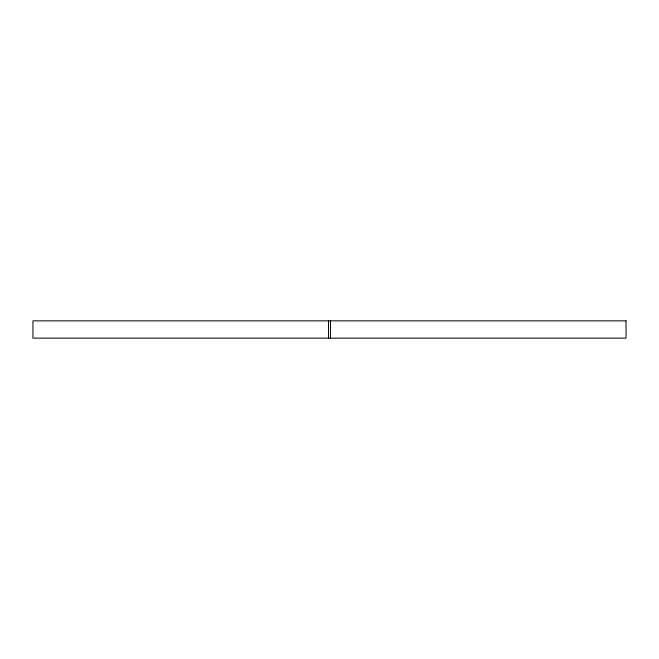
<?xml version="1.0" encoding="UTF-8"?>
<svg xmlns="http://www.w3.org/2000/svg" width="659" height="659" viewBox="0 0 659 659"><rect width="100%" height="100%" fill="white"/><g stroke="black" fill="none" stroke-linecap="round" stroke-linejoin="round"><path stroke-width="0.99" d="M330.488 320.851L330.488 338.149M328.512 320.851L328.512 338.149M626.05 320.851L32.95 320.851L32.95 338.149L626.05 338.149L626.05 320.851"/></g></svg>
